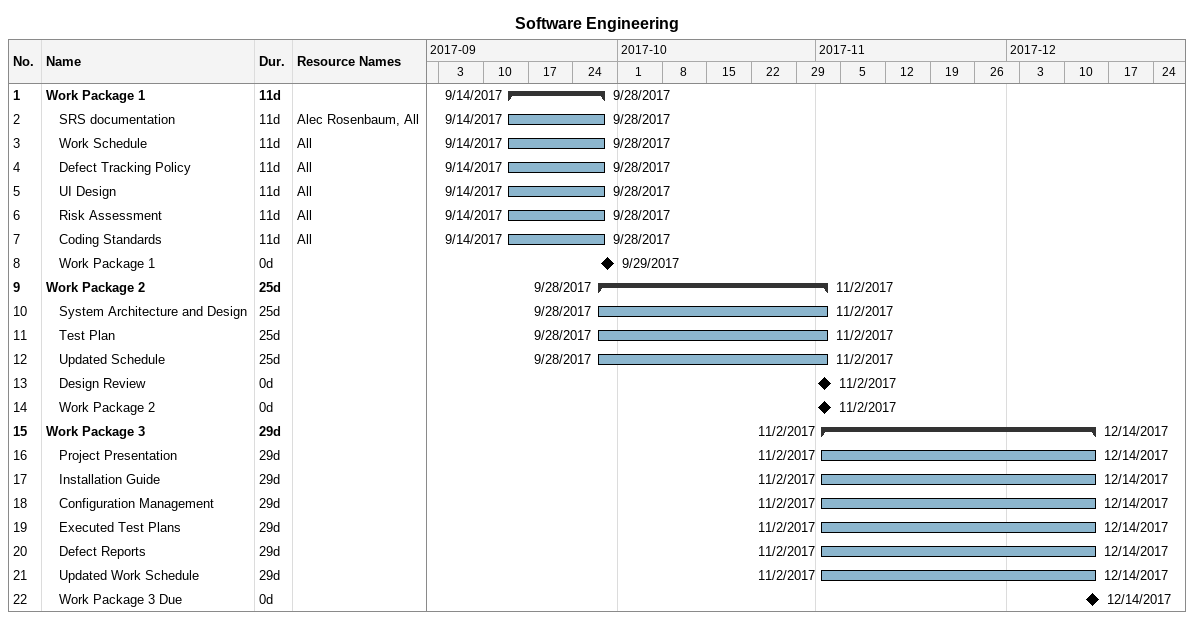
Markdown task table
Software Engineering

| ID | Level | Task | Duration | Start | Finish | Resources |
|---|---|---|---|---|---|---|
| 1 | 1 | **Work Package 1** | 11d | 2017-09-14 | 2017-09-28 |  |
| 2 | 2 | SRS documentation | 11d | 2017-09-14 | 2017-09-28 | Alec Rosenbaum, All |
| 3 | 2 | Work Schedule | 11d | 2017-09-14 | 2017-09-28 | All |
| 4 | 2 | Defect Tracking Policy | 11d | 2017-09-14 | 2017-09-28 | All |
| 5 | 2 | UI Design | 11d | 2017-09-14 | 2017-09-28 | All |
| 6 | 2 | Risk Assessment | 11d | 2017-09-14 | 2017-09-28 | All |
| 7 | 2 | Coding Standards | 11d | 2017-09-14 | 2017-09-28 | All |
| 8 | 2 | Work Package 1 | 0d | 2017-09-29 | 2017-09-29 |  |
| 9 | 1 | **Work Package 2** | 25d | 2017-09-28 | 2017-11-02 |  |
| 10 | 2 | System Architecture and Design | 25d | 2017-09-28 | 2017-11-02 |  |
| 11 | 2 | Test Plan | 25d | 2017-09-28 | 2017-11-02 |  |
| 12 | 2 | Updated Schedule | 25d | 2017-09-28 | 2017-11-02 |  |
| 13 | 2 | Design Review | 0d | 2017-11-02 | 2017-11-02 |  |
| 14 | 2 | Work Package 2 | 0d | 2017-11-02 | 2017-11-02 |  |
| 15 | 1 | **Work Package 3** | 29d | 2017-11-02 | 2017-12-14 |  |
| 16 | 2 | Project Presentation | 29d | 2017-11-02 | 2017-12-14 |  |
| 17 | 2 | Installation Guide | 29d | 2017-11-02 | 2017-12-14 |  |
| 18 | 2 | Configuration Management | 29d | 2017-11-02 | 2017-12-14 |  |
| 19 | 2 | Executed Test Plans | 29d | 2017-11-02 | 2017-12-14 |  |
| 20 | 2 | Defect Reports | 29d | 2017-11-02 | 2017-12-14 |  |
| 21 | 2 | Updated Work Schedule | 29d | 2017-11-02 | 2017-12-14 |  |
| 22 | 2 | Work Package 3 Due | 0d | 2017-12-14 | 2017-12-14 |  |
